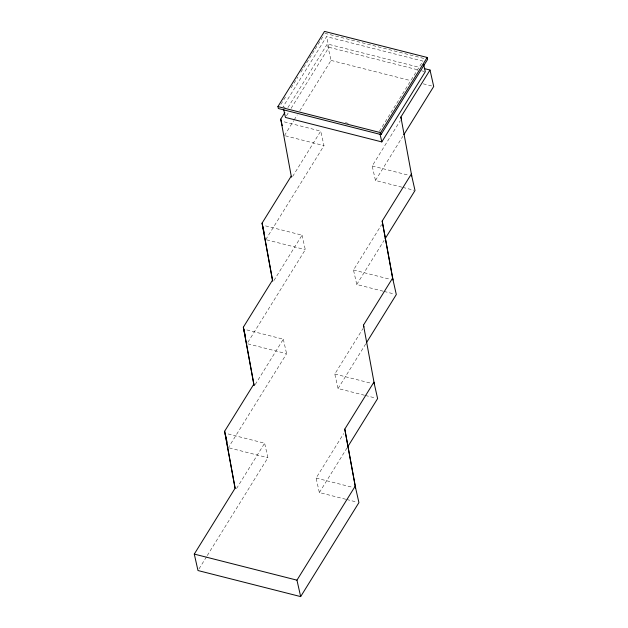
<?xml version="1.0" encoding="UTF-8"?>
<svg xmlns="http://www.w3.org/2000/svg" width="628" height="628" viewBox="0 0 628 628"><rect width="100%" height="100%" fill="white"/><g stroke="black" fill="none" stroke-linecap="round" stroke-linejoin="round"><path stroke-width="0.47" stroke-dasharray="3.14 2.35" d="M280.912 104.381L286.03 96.115M291.149 87.857L297.805 77.118M300.875 72.165L314.699 49.855M315.209 49.031L323.915 34.987M379.406 131.276L422.903 61.089L326.56 36.636L283.063 106.815L285.897 107.537M287.914 107.584L327.337 43.968L419.551 67.384M286.486 115.803L288.535 112.498M291.094 108.369L328.954 47.273L326.56 36.636M284.453 135.585L293.669 120.717M294.179 119.893L297.248 114.932M299.807 110.803L331.042 60.414L327.337 43.968M292.632 176.468L320.735 131.119L283.063 121.557M265.754 239.621L324.001 145.625L320.735 131.119M273.926 280.504L302.037 235.155L263.422 225.35M302.037 235.155L305.302 249.661L247.047 343.649L286.604 353.697L228.349 447.685M401.834 187.16L375.466 180.472L372.192 165.965L400.303 120.615M375.466 180.472L402.784 136.386M255.227 384.532L283.33 339.191L244.724 329.386M383.135 291.196L356.767 284.5L353.493 269.993L381.596 224.651M356.767 284.5L384.085 240.414M236.528 488.568L264.631 443.219L226.967 433.658M199.013 568.874L206.73 556.432M207.24 555.607L267.905 457.726L264.631 443.219M364.428 395.232L338.06 388.536L334.795 374.029L362.898 328.68M338.06 388.536L365.904 343.618M345.73 499.26L319.362 492.564L316.096 478.065L343.689 433.54M319.362 492.564L347.198 447.654M324.943 33.331L424.764 58.679M328.954 47.273L417.738 69.81M421.521 70.768L424.355 71.49M331.042 60.414L410.9 80.682M423.256 83.822L432.763 86.232M345.4 122.641L348.234 123.363M285.395 135.829L324.001 145.625M372.192 165.965L408.922 175.291M402.776 187.403L414.072 190.268M266.696 239.857L305.302 249.661M353.493 269.993L390.224 279.319M384.077 291.431L394.431 294.061M334.795 374.029L371.525 383.355M365.37 395.467L375.732 398.097M229.291 447.921L267.905 457.726M316.096 478.065L352.818 487.383M346.672 499.503L357.034 502.133M283.33 339.191L286.604 353.697"/><path stroke-width="0.94" d="M277.914 106.579L324.503 31.4L427.181 57.462L427.613 59.401L381.023 134.573L278.345 108.511L277.914 106.579L380.592 132.641L381.023 134.573M291.431 177.167L280.747 119.147L284.845 112.538M254.065 385.537L243.342 327.212L272.474 280.214L262.049 223.183L291.172 176.185M380.592 132.641L427.181 57.462M283.668 109.476L285.465 117.452L381.8 141.912L425.297 71.733L423.696 64.637M411.748 176.005L400.884 117.036L430.015 70.038L424.308 68.585M403.82 134.722L433.72 86.476L430.015 70.038M347.716 446.822L377.616 398.576L373.911 382.138L344.788 429.128L355.213 486.166L358.918 502.612L300.663 596.6L197.985 570.538L194.28 554.092L235.068 488.286L224.643 431.248L253.775 384.25M366.414 342.786L396.315 294.54L392.61 278.102L382.185 221.064L411.309 174.074L415.014 190.512L385.113 238.75M374.343 384.069L363.486 325.1L392.61 278.102M300.663 596.6L296.958 580.162L355.213 486.166M194.28 554.092L296.958 580.162M400.884 117.036L401.323 118.967M380.003 133.937L381.8 141.912M382.185 221.064L393.05 280.033M363.486 325.1L363.918 327.031M280.747 119.147L282.208 125.616M344.788 429.128L355.644 488.105M262.049 223.183L264.113 232.368M243.342 327.212L245.21 335.493M224.643 431.248L235.162 488.317M225.287 434.089L226.308 438.619M226.716 440.432L227.124 442.245M262.48 225.114L272.733 281.203M243.782 329.151L254.034 385.231"/></g></svg>
